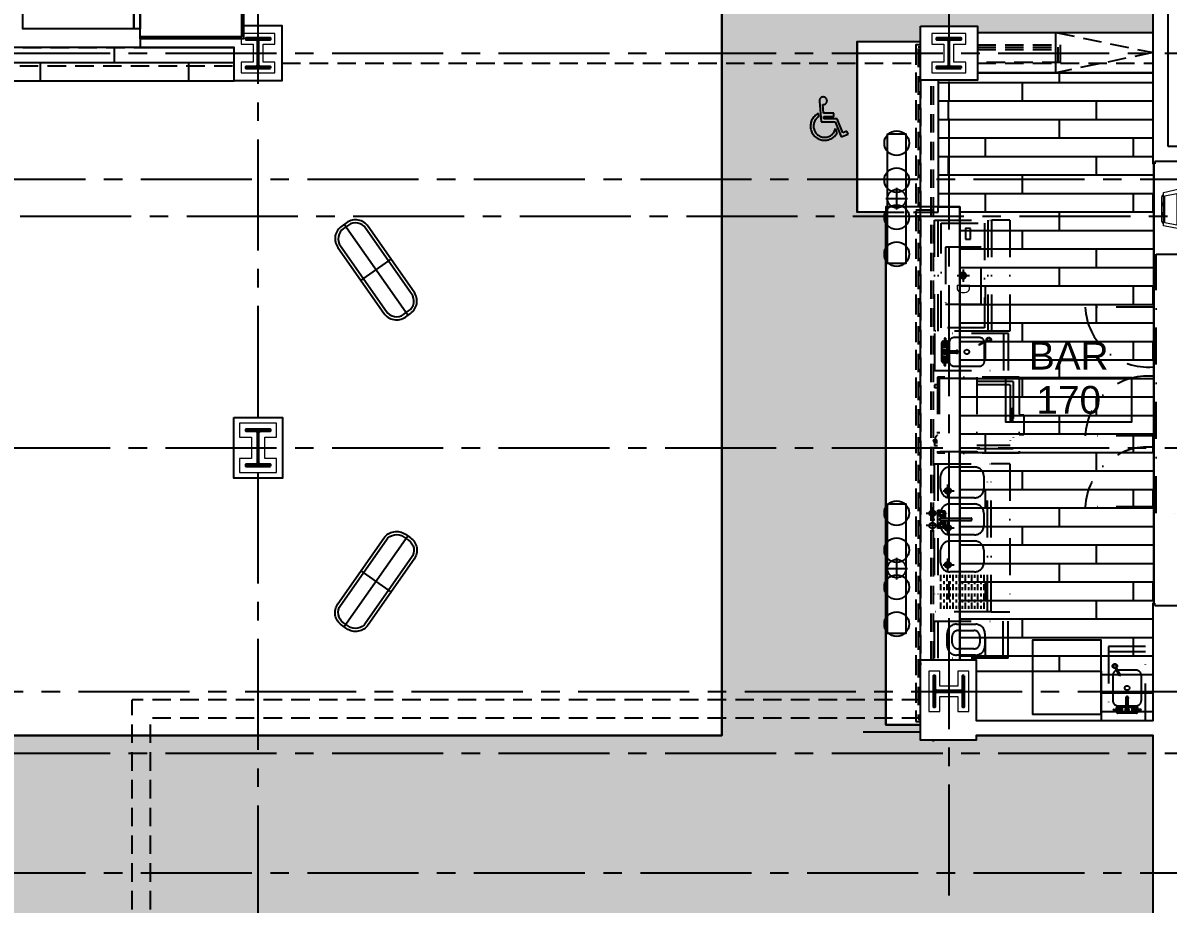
# Model space of a CAD drawing. Header units: inches. Extents: x 5931 to 10048, y 0 to 3185.
# Drawn here: x 8611.8 to 8983.1, y 1173.3 to 1459.1 of the extents above; entities that cross this region are included whole.
import ezdxf
from ezdxf.enums import TextEntityAlignment as Align

# ---------------------------------------------------------------- set-up
doc = ezdxf.new("R2010")
doc.units = ezdxf.units.IN
doc.header["$LTSCALE"] = 48
doc.header["$MEASUREMENT"] = 0
for name, pattern in [('CENTER2', [1.125, 0.75, -0.125, 0.125, -0.125]), ('DASHDOT2', [0.5, 0.25, -0.125, 0, -0.125]), ('HIDDEN', [0.375, 0.25, -0.125]), ('HIDDEN2', [0.1875, 0.125, -0.0625]), ('PHANTOM2', [1.25, 0.625, -0.125, 0.125, -0.125, 0.125, -0.125]), ('x-level-1$0$STYLE_13', [0.83328, 0.41656, -0.41672])]:
    doc.linetypes.add(name, pattern=pattern)
for name, color, linetype in [('_0_Objects', 8, 'Continuous'), ('A-Clng Mtd Light Fixture', 8, 'Continuous'), ('A-Door-Head', 8, 'Continuous'), ('A-Eqpm-NIC', 8, 'DASHDOT2'), ('A-Flor-ADA', 8, 'PHANTOM2'), ('A-Flor-Case', 8, 'Continuous'), ('A-Flor-Case-Full Height', 8, 'Continuous'), ('A-Flor-Case-Hidden', 8, 'HIDDEN2'), ('A-Flor-Pattern', 8, 'Continuous'), ('A-Flor-Soffit', 8, 'HIDDEN2'), ('A-Glaz', 8, 'Continuous'), ('A-Grid(3-32)', 8, 'CENTER2'), ('A-Tag-Rm(3-32)', 8, 'Continuous'), ('A-Wall-Full', 8, 'Continuous'), ('A-Wall-Hatch', 8, 'Continuous')]:
    doc.layers.add(name, color=color, linetype=linetype)
for name, color, linetype, lineweight in [('A-Detl-Hatch', 8, 'Continuous', 18), ('S-Detl-Hatch', 8, 'Continuous', 18), ('S-Detl-Wide', 8, 'Continuous', 35)]:
    doc.layers.add(name, color=color, linetype=linetype, lineweight=lineweight)
doc.styles.add('SIMPLEX', font='SIMPLEX')
doc.styles.get("Standard").update_dxf_attribs({"font": 'arial.ttf'})

# ---------------------------------------------------------------- blocks, each defined once
blk = doc.blocks.new('1ST FLOOR CORE & SHELL')
at = {"layer": 'A-Door-Head'}
blk.add_lwpolyline([(4596.25, -8575.34), (4632.25, -8575.34), (4632.25, -8584.88), (4596.25, -8584.88)], close=True, dxfattribs=at)
at = {"layer": 'A-Glaz'}
blk.add_lwpolyline([(4634.25, -8584.88), (4632.25, -8584.88), (4632.25, -8575.34), (4634.25, -8575.34)], close=True, dxfattribs=at)
at = {"layer": 'A-Wall-Full'}
for p, q in [((4667.87, -8588.12), (4667.87, -8542.87)), ((4634.25, -8588.12), (4634.25, -8574.87)), ((4667.87, -8588.12), (4634.25, -8588.12))]:
    blk.add_line(p, q, dxfattribs=at)
at = {"layer": 'A-Wall-Hatch'}
for q in [(4667.25, -8542.87), (4634.25, -8587.5)]:
    blk.add_line((4667.25, -8587.5), q, dxfattribs=at)
blk = doc.blocks.new('*U9')
at = {"layer": 'A-Detl-Hatch'}
h = blk.add_hatch(dxfattribs=at)
h.set_pattern_fill('ANSI32', color=256, scale=6, style=0)
h.set_pattern_definition([(45, (0, -4.865), (-1.591, 1.591), []), (45, (1.0607, -4.865), (-1.591, 1.591), [])])
edge = h.paths.add_edge_path()
edge.add_line((3.98, -9.73), (3.98, -9.295))
edge.add_line((3.98, -9.295), (0.645, -9.295))
edge.add_arc((0.645, -8.795), 0.5, 180, 270, ccw=False)
edge.add_line((0.145, -8.795), (0.145, -0.935))
edge.add_arc((0.645, -0.935), 0.5, 90, 180, ccw=False)
edge.add_line((0.645, -0.435), (3.98, -0.435))
edge.add_line((3.98, -0.435), (3.98, 0))
edge.add_line((3.98, 0), (-3.98, 0))
edge.add_line((-3.98, 0), (-3.98, -0.435))
edge.add_line((-3.98, -0.435), (-0.645, -0.435))
edge.add_arc((-0.645, -0.935), 0.5, 0, 90, ccw=False)
edge.add_line((-0.145, -0.935), (-0.145, -8.795))
edge.add_arc((-0.645, -8.795), 0.5, -90, 0, ccw=False)
edge.add_line((-0.645, -9.295), (-3.98, -9.295))
edge.add_line((-3.98, -9.295), (-3.98, -9.73))
edge.add_line((-3.98, -9.73), (3.98, -9.73))
at = {"linetype": 'ByBlock'}
blk.add_lwpolyline([(3.98, -9.73), (3.98, -9.295), (0.645, -9.295, -0.4142136), (0.145, -8.795), (0.145, -0.935, -0.4142136), (0.645, -0.435), (3.98, -0.435), (3.98, 0), (-3.98, 0), (-3.98, -0.435), (-0.645, -0.435, -0.4142136), (-0.145, -0.935), (-0.145, -8.795, -0.4142136), (-0.645, -9.295), (-3.98, -9.295), (-3.98, -9.73)], format="xyb", close=True, dxfattribs=at)
blk = doc.blocks.new('W10X33')
at = {"layer": 'S-Detl-Hatch'}
blk.add_lwpolyline([(13773.28, -7309.78), (13773.28, -7306.34), (13769.45, -7306.34), (13769.45, -7300.48), (13773.28, -7300.48), (13773.28, -7297.05), (13762.32, -7297.05), (13762.32, -7300.48), (13766.16, -7300.48), (13766.16, -7306.34), (13762.32, -7306.34), (13762.32, -7309.78)], close=True, dxfattribs=at)
at = {"layer": 'S-Detl-Wide'}
blk.add_blockref('*U9', (13767.8, -7298.55), dxfattribs=at)
blk = doc.blocks.new('*U16')
at = {"layer": 'A-Detl-Hatch'}
h = blk.add_hatch(dxfattribs=at)
h.set_pattern_fill('ANSI32', color=256, scale=6, style=0)
h.set_pattern_definition([(45, (0, -4.99), (-1.591, 1.591), []), (45, (1.0607, -4.99), (-1.591, 1.591), [])])
edge = h.paths.add_edge_path()
edge.add_line((5, -9.98), (5, -9.42))
edge.add_line((5, -9.42), (0.67, -9.42))
edge.add_arc((0.67, -8.92), 0.5, 180, 270, ccw=False)
edge.add_line((0.17, -8.92), (0.17, -1.06))
edge.add_arc((0.67, -1.06), 0.5, 90, 180, ccw=False)
edge.add_line((0.67, -0.56), (5, -0.56))
edge.add_line((5, -0.56), (5, 0))
edge.add_line((5, 0), (-5, 0))
edge.add_line((-5, 0), (-5, -0.56))
edge.add_line((-5, -0.56), (-0.67, -0.56))
edge.add_arc((-0.67, -1.06), 0.5, 0, 90, ccw=False)
edge.add_line((-0.17, -1.06), (-0.17, -8.92))
edge.add_arc((-0.67, -8.92), 0.5, -90, 0, ccw=False)
edge.add_line((-0.67, -9.42), (-5, -9.42))
edge.add_line((-5, -9.42), (-5, -9.98))
edge.add_line((-5, -9.98), (5, -9.98))
at = {"linetype": 'ByBlock'}
blk.add_lwpolyline([(5, -9.98), (5, -9.42), (0.67, -9.42, -0.414214), (0.17, -8.92), (0.17, -1.06, -0.414214), (0.67, -0.56), (5, -0.56), (5, 0), (-5, 0), (-5, -0.56), (-0.67, -0.56, -0.414214), (-0.17, -1.06), (-0.17, -8.92, -0.414214), (-0.67, -9.42), (-5, -9.42), (-5, -9.98)], format="xyb", close=True, dxfattribs=at)
blk = doc.blocks.new('W10x49')
at = {"layer": 'S-Detl-Hatch'}
blk.add_lwpolyline([(14011.1, -7309.78), (14011.1, -7306.22), (14006.27, -7306.22), (14006.27, -7300.36), (14011.1, -7300.36), (14011.1, -7296.8), (13998.1, -7296.8), (13998.1, -7300.36), (14002.93, -7300.36), (14002.93, -7306.22), (13998.1, -7306.22), (13998.1, -7309.78)], close=True, dxfattribs=at)
at = {"layer": 'S-Detl-Wide'}
blk.add_blockref('*U16', (14004.6, -7298.3), dxfattribs=at)
blk = doc.blocks.new('*U15')
at = {"layer": 'A-Detl-Hatch'}
h = blk.add_hatch(dxfattribs=at)
h.set_pattern_fill('ANSI32', color=256, scale=6, style=0)
h.set_pattern_definition([(45, (0, -5.97), (-1.591, 1.591), []), (45, (1.0607, -5.97), (-1.591, 1.591), [])])
edge = h.paths.add_edge_path()
edge.add_line((4.0025, -11.94), (4.0025, -11.425))
edge.add_line((4.0025, -11.425), (0.7475, -11.425))
edge.add_arc((0.7475, -10.825), 0.6, 180, 270, ccw=False)
edge.add_line((0.1475, -10.825), (0.1475, -1.115))
edge.add_arc((0.7475, -1.115), 0.6, 90, 180, ccw=False)
edge.add_line((0.7475, -0.515), (4.0025, -0.515))
edge.add_line((4.0025, -0.515), (4.0025, 0))
edge.add_line((4.0025, 0), (-4.0025, 0))
edge.add_line((-4.0025, 0), (-4.0025, -0.515))
edge.add_line((-4.0025, -0.515), (-0.7475, -0.515))
edge.add_arc((-0.7475, -1.115), 0.6, 0, 90, ccw=False)
edge.add_line((-0.1475, -1.115), (-0.1475, -10.825))
edge.add_arc((-0.7475, -10.825), 0.6, -90, 0, ccw=False)
edge.add_line((-0.7475, -11.425), (-4.0025, -11.425))
edge.add_line((-4.0025, -11.425), (-4.0025, -11.94))
edge.add_line((-4.0025, -11.94), (4.0025, -11.94))
at = {"linetype": 'ByBlock'}
blk.add_lwpolyline([(4.0025, -11.94), (4.0025, -11.425), (0.7475, -11.425, -0.41421356), (0.1475, -10.825), (0.1475, -1.115, -0.41421356), (0.7475, -0.515), (4.0025, -0.515), (4.0025, 0), (-4.0025, 0), (-4.0025, -0.515), (-0.7475, -0.515, -0.41421356), (-0.1475, -1.115), (-0.1475, -10.825, -0.41421356), (-0.7475, -11.425), (-4.0025, -11.425), (-4.0025, -11.94)], format="xyb", close=True, dxfattribs=at)
blk = doc.blocks.new('W12X40')
at = {"layer": 'S-Detl-Hatch'}
blk.add_lwpolyline([(14080.89, -7310.28), (14080.89, -7305.76), (14077.04, -7305.76), (14077.04, -7298.85), (14080.89, -7298.85), (14080.89, -7294.34), (14068.89, -7294.34), (14068.89, -7298.85), (14072.74, -7298.85), (14072.74, -7305.76), (14068.89, -7305.76), (14068.89, -7310.28)], close=True, dxfattribs=at)
at = {"layer": 'S-Detl-Wide'}
blk.add_blockref('*U15', (14074.89, -7296.34), dxfattribs=at)
blk = doc.blocks.new('1ST FLOOR - STRUCTURAL GRID')
at = {"layer": 'A-Grid(3-32)'}
for p, q in [((4672.5, -9520.75), (4672.5, -7426.01)), ((4896.5, -7426.01), (4896.5, -9520.75)), ((2104.5, -8592.75), (5927.38, -8592.75)), ((5912.5, -8633.75), (2120.87, -8633.75)), ((5927.38, -8645.75), (2104.5, -8645.75)), ((2104.5, -8720.75), (5927.38, -8720.75)), ((2130.3, -8799.75), (5901.58, -8799.75)), ((2104.5, -8819.75), (5927.38, -8819.75)), ((5912.5, -8858.75), (2119.31, -8858.75))]:
    blk.add_line(p, q, dxfattribs=at)
for name, p in [('W10X33', (-9095.3, -1289.34)), ('W10X33', (-8871.3, -1289.34)), ('W12X40', (-9402.39, -1418.44))]:
    blk.add_blockref(name, p)
at = {"rotation": 90}
blk.add_blockref('W10x49', (-2406.79, -22804.35), dxfattribs=at)
blk = doc.blocks.new('ADA GUY')
at = {"linetype": 'ByBlock', "lineweight": -2}
for points in [[(-1.72, 8.12), (-1.13, 1.35), (3.38, 1.35), (5.3, -3.49), (7.6, -2.57), (7.23, -1.65), (5.85, -2.2), (4.05, 2.34), (-0.23, 2.34), (-0.3, 3.18), (2.94, 3.18), (2.94, 4.17), (-0.39, 4.17), (-0.63, 6.99, 2.822933)], [(-1.93, 3.04), (-2.03, 4.12, 1.375474), (4.06, -2.15), (3.52, -0.78, -1.496783)]]:
    blk.add_lwpolyline(points, format="xyb", close=True, dxfattribs=at)
blk = doc.blocks.new('Rm Tag')
blk.add_lwpolyline([(-0.2124, 0.0759), (0.2124, 0.0759), (0.2124, -0.0759), (-0.2124, -0.0759)], close=True)
for p in [(0, 0.2858), (0, 0.1493), (0, 0)]:
    blk.add_attdef('XXX', text='', height=0.0938).set_placement(p, align=Align.MIDDLE_CENTER)
blk = doc.blocks.new('KR343RP')
for p, q in [((0, -18.5), (0, 0)), ((48, 0), (0, 0)), ((29.98, 0.58), (25.98, 0.58)), ((27.98, -1.42), (27.98, 2.58)), ((29.98, 0.58), (33.98, 0.58)), ((31.98, 2.58), (31.98, -1.42)), ((48, 0), (48, -18.5)), ((48, -1.19), (0, -1.19)), ((3, -2.06), (1, -2.06)), ((2, -3.06), (1, -3.06)), ((4, -3.06), (3, -3.06)), ((6, -2.06), (4, -2.06)), ((6, -3.06), (5, -3.06)), ((9, -2.06), (7, -2.06)), ((8, -3.06), (7, -3.06)), ((10, -3.06), (9, -3.06)), ((12, -2.06), (10, -2.06)), ((12, -3.06), (11, -3.06)), ((15.28, -2.92), (15.28, -6.42)), ((16, -2.06), (20, -2.06)), ((27, -1.19), (33, -1.19)), ((27.31, -3.26), (27, -1.19)), ((27.04, -1.44), (28.79, -1.44)), ((27.37, -2.28), (27.24, -2.3)), ((27.24, -2.5), (27.24, -2.3)), ((27.37, -2.53), (27.24, -2.5)), ((27.28, -2.92), (27.28, -6.42)), ((27.81, -3.69), (28.01, -3.69)), ((27.99, -1.66), (28.01, -1.53)), ((27.99, -3.14), (28.02, -3.9)), ((28.01, -1.53), (28.22, -1.53)), ((28.24, -3.14), (28.21, -3.9)), ((28.24, -1.66), (28.22, -1.53)), ((28.22, -3.69), (29.63, -3.69)), ((28.79, -1.44), (29.39, -3.08)), ((28.79, -1.44), (28.79, -2.07)), ((28.79, -2.73), (28.79, -3.69)), ((29.39, -3.08), (28.79, -3.69)), ((28.85, -2.28), (28.99, -2.3)), ((28.85, -2.53), (28.99, -2.5)), ((28.99, -2.3), (28.99, -2.5)), ((29.39, -3.08), (29.63, -3.08)), ((29.63, -2.18), (29.63, -11.93)), ((30.38, -2.18), (30.38, -11.93)), ((30.38, -3.08), (30.61, -3.08)), ((30.38, -3.69), (31.76, -3.69)), ((31.21, -1.44), (30.61, -3.08)), ((30.61, -3.08), (31.21, -3.69)), ((31.13, -2.28), (30.99, -2.3)), ((30.99, -2.5), (30.99, -2.3)), ((31.13, -2.53), (30.99, -2.5)), ((32.96, -1.44), (31.21, -1.44)), ((31.21, -1.44), (32.96, -1.44)), ((31.21, -1.44), (31.21, -2.03)), ((31.21, -2.77), (31.21, -3.69)), ((31.74, -1.66), (31.76, -1.53)), ((31.74, -3.14), (31.77, -3.9)), ((31.76, -1.53), (31.97, -1.53)), ((31.99, -3.14), (31.96, -3.9)), ((31.99, -1.66), (31.97, -1.53)), ((31.97, -3.69), (32.19, -3.69)), ((32.6, -2.28), (32.74, -2.3)), ((32.6, -2.53), (32.74, -2.5)), ((32.69, -3.26), (33, -1.19)), ((32.74, -2.3), (32.74, -2.5)), ((39.28, -2.92), (39.28, -6.42)), ((40, -2.06), (44, -2.06)), ((3, -4.06), (1, -4.06)), ((2, -5.06), (1, -5.06)), ((3, -6.06), (1, -6.06)), ((2, -7.06), (1, -7.06)), ((4, -5.06), (3, -5.06)), ((4, -7.06), (3, -7.06)), ((6, -4.06), (4, -4.06)), ((6, -6.06), (4, -6.06)), ((6, -5.06), (5, -5.06)), ((6, -7.06), (5, -7.06)), ((9, -4.06), (7, -4.06)), ((8, -5.06), (7, -5.06)), ((9, -6.06), (7, -6.06)), ((8, -7.06), (7, -7.06)), ((10, -5.06), (9, -5.06)), ((10, -7.06), (9, -7.06)), ((12, -4.06), (10, -4.06)), ((12, -6.06), (10, -6.06)), ((12, -5.06), (11, -5.06)), ((12, -7.06), (11, -7.06)), ((13, -13.06), (13, -5.06)), ((13.28, -4.42), (17.28, -4.42)), ((23, -5.06), (23, -13.06)), ((25, -13.06), (25, -5.06)), ((25.28, -4.42), (29.28, -4.42)), ((28.21, -3.9), (28.02, -3.9)), ((31.96, -3.9), (31.77, -3.9)), ((35, -5.06), (35, -13.06)), ((37, -13.06), (37, -5.06)), ((37.28, -4.42), (41.28, -4.42)), ((47, -5.06), (47, -13.06)), ((3, -8.06), (1, -8.06)), ((2, -9.06), (1, -9.06)), ((3, -10.06), (1, -10.06)), ((2, -11.06), (1, -11.06)), ((4, -9.06), (3, -9.06)), ((4, -11.06), (3, -11.06)), ((6, -8.06), (4, -8.06)), ((6, -10.06), (4, -10.06)), ((6, -9.06), (5, -9.06)), ((6, -11.06), (5, -11.06)), ((9, -8.06), (7, -8.06)), ((8, -9.06), (7, -9.06)), ((9, -10.06), (7, -10.06)), ((8, -11.06), (7, -11.06)), ((10, -9.06), (9, -9.06)), ((10, -11.06), (9, -11.06)), ((12, -8.06), (10, -8.06)), ((12, -10.06), (10, -10.06)), ((12, -9.06), (11, -9.06)), ((12, -11.06), (11, -11.06)), ((3, -12.06), (1, -12.06)), ((2, -13.06), (1, -13.06)), ((3, -14.06), (1, -14.06)), ((4, -13.06), (3, -13.06)), ((6, -12.06), (4, -12.06)), ((6, -14.06), (4, -14.06)), ((6, -13.06), (5, -13.06)), ((9, -12.06), (7, -12.06)), ((8, -13.06), (7, -13.06)), ((9, -14.06), (7, -14.06)), ((10, -13.06), (9, -13.06)), ((12, -12.06), (10, -12.06)), ((12, -14.06), (10, -14.06)), ((12, -13.06), (11, -13.06)), ((29.88, -12.18), (30.13, -12.18)), ((0, -17.31), (48, -17.31)), ((0, -18.5), (48, -18.5)), ((0, -18.5), (0, -24.5)), ((2, -15.06), (1, -15.06)), ((3, -16.06), (1, -16.06)), ((4, -15.06), (3, -15.06)), ((6, -16.06), (4, -16.06)), ((6, -16.06), (4, -16.06)), ((6, -15.06), (5, -15.06)), ((8, -15.06), (7, -15.06)), ((9, -16.06), (7, -16.06)), ((10, -15.06), (9, -15.06)), ((12, -16.06), (10, -16.06)), ((12, -16.06), (10, -16.06)), ((12, -15.06), (11, -15.06)), ((20, -16.06), (16, -16.06)), ((32, -16.06), (28, -16.06)), ((44, -16.06), (40, -16.06)), ((48, -24.5), (48, -18.5)), ((48, -24.5), (0, -24.5))]:
    blk.add_line(p, q)
for centre, radius in [((27.98, 0.58), 1), ((31.98, 0.58), 1), ((15.28, -4.42), 1), ((27.28, -4.42), 1), ((28.11, -2.4), 0.5), ((31.86, -2.4), 0.5), ((39.28, -4.42), 1), ((15.28, -4.42), 0.5), ((27.28, -4.42), 0.5), ((39.28, -4.42), 0.5)]:
    blk.add_circle(centre, radius)
for centre, radius, start, end in [((16, -5.06), 3, 90, 180), ((20, -5.06), 3, 0, 90), ((28, -5.06), 3, 106.4652, 180), ((27.81, -3.19), 0.5, 188.5308, 270), ((28.11, -2.4), 0.75, 99.5941, 170.4059), ((28.11, -2.4), 0.75, 189.5941, 260.4059), ((28.11, -2.4), 0.75, 9.5941, 80.4059), ((28.11, -2.4), 0.75, 279.5941, 350.4059), ((30, -2.18), 0.5, 318.5904, 221.4096), ((30, -2.18), 0.375, 0, 180), ((31.86, -2.4), 0.75, 99.5941, 170.4059), ((31.86, -2.4), 0.75, 189.5941, 260.4059), ((31.86, -2.4), 0.75, 9.5941, 80.4059), ((31.86, -2.4), 0.75, 279.5941, 350.4059), ((32.19, -3.19), 0.5, 270, 351.4692), ((32, -5.06), 3, 0, 73.5348), ((40, -5.06), 3, 90, 180), ((44, -5.06), 3, 0, 90), ((16, -13.06), 3, 180, 270), ((20, -13.06), 3, 270, 0), ((28, -13.06), 3, 180, 270), ((29.88, -11.93), 0.25, 180, 270), ((30.13, -11.93), 0.25, 270, 0), ((32, -13.06), 3, 270, 0), ((40, -13.06), 3, 180, 270), ((44, -13.06), 3, 270, 0)]:
    blk.add_arc(centre, radius, start, end)
blk = doc.blocks.new('TFKY06P')
for p, q in [((2.5, 0), (3.5, 0)), ((2.5, -1), (2.5, 0)), ((3.5, -1), (3.5, 0)), ((20.93, -0.62), (20.83, 0.31)), ((20.84, 0.18), (21.24, 0.22)), ((21.25, 0), (22.25, 0)), ((21.25, 0), (21.25, -1)), ((22.25, 0), (22.25, -1)), ((0, -1), (24.75, -1)), ((0, -27.5), (0, -1)), ((0, -1.5), (24.75, -1.5)), ((0.5, -13.75), (0.5, -1.5)), ((20.88, -0.14), (21.59, -0.07)), ((20.91, -0.46), (21.31, -0.42)), ((24.25, -13.75), (24.25, -1.5)), ((24.75, -27.5), (24.75, -1)), ((0, -13.75), (24.75, -13.75)), ((1.5, -25.5), (1.5, -13.75)), ((2.5, -24.5), (2.5, -13.75)), ((22.25, -24.5), (22.25, -13.75)), ((23.25, -25.5), (23.25, -13.75)), ((1.5, -25.5), (23.25, -25.5)), ((2.5, -24.5), (22.25, -24.5)), ((10.37, -24.75), (14.37, -24.75)), ((10.37, -25.25), (10.37, -24.75)), ((10.37, -25.25), (14.37, -25.25)), ((14.37, -25.25), (14.37, -24.75)), ((0, -27.5), (24.75, -27.5)), ((12.37, -29), (12.37, -27.5)), ((12.37, -29), (18.8, -29)), ((18.8, -29), (18.8, -27.5))]:
    blk.add_line(p, q)
blk.add_lwpolyline([(20.83, 0.31, 0.063324), (20.53, 0.24, 0.07639), (20.31, 0.12, 0.107132), (20.16, -0.06, 0.14755), (20.13, -0.23, 0.14755), (20.2, -0.39, 0.107132), (20.38, -0.54, 0.07639), (20.62, -0.62, 0.063324), (20.93, -0.62, 0.063324)], format="xyb")
blk.add_arc((20.16, -2.06), 1.76, 90.5583, 143.148)
blk = doc.blocks.new('KR1T12P')
for p, q in [((12, 0), (0, 0)), ((0, -24), (0, 0)), ((12, 0), (12, -24)), ((12, -1.6875), (0, -1.6875)), ((1, -16.8125), (1, -10.5625)), ((4, -7.5625), (8, -7.5625)), ((5, -9.1875), (7, -9.1875)), ((11, -10.5625), (11, -16.8125)), ((3, -16.1875), (3, -11.1875)), ((9, -11.1875), (9, -16.1875)), ((7, -18.1875), (5, -18.1875)), ((8, -19.8125), (4, -19.8125)), ((0, -22.8125), (12, -22.8125)), ((0, -24), (12, -24))]:
    blk.add_line(p, q)
for centre, radius, start, end in [((4, -10.5625), 3, 90, 180), ((5, -11.1875), 2, 90, 180), ((7, -11.1875), 2, 0, 90), ((8, -10.5625), 3, 0, 90), ((4, -16.8125), 3, 180, 270), ((5, -16.1875), 2, 180, 270), ((7, -16.1875), 2, 270, 0), ((8, -16.8125), 3, 270, 0)]:
    blk.add_arc(centre, radius, start, end)
blk = doc.blocks.new('B-POS')
at = {"linetype": 'x-level-1$0$STYLE_13', "lineweight": 0}
for p, q in [((-13.75, -4), (-13.75, 4)), ((-13.24, 5.33), (-8.18, 6.54)), ((-13.24, -5.39), (-13.24, 5.33)), ((-12.74, 4.25), (-8.87, 5.01)), ((-12.74, -4.47), (-12.74, 4.25)), ((-8.87, 5.01), (-8.87, -5.23)), ((-8.18, 6.54), (-8.18, -6.46)), ((-7.44, 6.58), (-7.44, -6.47)), ((-6.16, 5.64), (-6.16, -5.61)), ((-6.16, 5.5), (-1.5, 5.5)), ((0, 4), (0, -4)), ((-13.23, 2.59), (-13.74, 0.97)), ((-7.44, 3.21), (-7.31, 3.21)), ((-7.27, 2.64), (-7.43, 2.64)), ((-7.27, 3.21), (-7.27, 2.64)), ((-13.23, -2.67), (-13.74, -0.85)), ((-7.44, -3.42), (-7.22, -3.42)), ((-7.21, -2.81), (-7.43, -2.81)), ((-7.21, -3.42), (-7.21, -2.81)), ((-8.18, -6.46), (-13.24, -5.39)), ((-8.87, -5.23), (-12.74, -4.47)), ((-1.5, -5.5), (-6.16, -5.5))]:
    blk.add_line(p, q, dxfattribs=at)
for centre, radius, start, end in [((-13.1, 4.02), 0.648, 102.4991, 181.6219), ((-7.8, 6.36), 0.421, 30.8404, 154.2006), ((-27.22, 0.04), 21.42, 349.62, 10.38), ((-1.5, 4), 1.5, 0, 90), ((37.86, -0.14), 39.31, 171.86, 187.761), ((-12.87, -3.94), 0.881, 184.1945, 245.3894), ((-7.81, -6.33), 0.399, 200.8859, 339.1141), ((-1.5, -4), 1.5, 270, 0)]:
    blk.add_arc(centre, radius, start, end, dxfattribs=at)
for points in [[(-7.44, 6.59), (-7.47, 6.61), (-7.48, 6.58), (-7.45, 6.51), (-7.42, 6.46), (-7.36, 6.37), (-7.2, 6.17), (-7.03, 6.07), (-6.91, 6.03), (-6.79, 6.01), (-6.67, 6.01), (-6.57, 6.01), (-6.47, 6.01), (-6.39, 5.99), (-6.3, 5.93), (-6.23, 5.78), (-6.19, 5.68), (-6.17, 5.64)], [(-7.44, 6.59), (-7.44, 6.59), (-7.44, 6.59)], [(-6.17, 5.64), (-6.17, 5.64), (-6.17, 5.64)], [(-7.44, -6.49), (-7.47, -6.5), (-7.48, -6.47), (-7.45, -6.39), (-7.41, -6.33), (-7.35, -6.24), (-7.2, -6.06), (-7.04, -6.01), (-6.93, -6.02), (-6.82, -6.05), (-6.71, -6.09), (-6.61, -6.12), (-6.51, -6.13), (-6.43, -6.11), (-6.33, -6.02), (-6.26, -5.84), (-6.21, -5.69), (-6.18, -5.57), (-6.16, -5.55), (-6.16, -5.59)], [(-7.43, -6.48), (-7.43, -6.48), (-7.44, -6.49)], [(-6.16, -5.59), (-6.16, -5.59), (-6.16, -5.59)]]:
    blk.add_open_spline(points, degree=2, dxfattribs=at)
blk = doc.blocks.new('B-UC REF')
for p, q in [((-24, 0), (-24, 84)), ((-24, 84), (0, 84)), ((0, 84), (0, 0)), ((0, 81.5), (1, 81.5)), ((0, 80.5), (1, 80.5)), ((0.38, 78.82), (1.31, 78.92)), ((0.54, 78.84), (0.58, 78.44)), ((0.86, 78.87), (0.93, 78.16)), ((1, 81.5), (1, 80.5)), ((1.18, 78.91), (1.22, 78.51)), ((-25, 66.78), (-47, 66.78)), ((-25, 25.04), (-47, 25.04)), ((-25, 2), (-47, 2)), ((0, 0), (-24, 0)), ((1, 3.5), (0, 3.5)), ((1, 2.5), (0, 2.5)), ((1, 3.5), (1, 2.5))]:
    blk.add_line(p, q)
for centre, radius, start, end in [((-1.06, 79.59), 1.76, 0.5583, 53.148), ((1.58, 78.95), 1.21, 171.4524, 185.9458), ((1.21, 79), 0.832, 153.9791, 171.4524), ((0.96, 79.12), 0.562, 129.5196, 153.9791), ((0.8, 79.32), 0.302, 95.9458, 129.5196), ((0.8, 79.32), 0.302, 62.372, 95.9458), ((0.68, 79.09), 0.562, 37.9125, 62.372), ((0.46, 78.93), 0.832, 20.4392, 37.9125), ((0.11, 78.79), 1.21, 5.9458, 20.4392), ((-26.65, 67.72), 20.37, 182.6424, 274.58), ((-26.65, 24.1), 20.37, 85.42, 177.3576), ((-26.63, 1.06), 20.37, 85.42, 177.3576)]:
    blk.add_arc(centre, radius, start, end)
blk = doc.blocks.new('B-SINK')
for p, q in [((0, 6), (0, -6)), ((24, 6), (0, 6)), ((3.3, 4.43), (3.18, 2.13)), ((3.4, 4.53), (3.48, 4.53)), ((3.58, 4.43), (3.71, 2.13)), ((14.64, 4.63), (6.39, 4.63)), ((14.46, 2.42, 71), (16.94, 3.72, 71)), ((22.38, 6), (22.38, -6)), ((24, -6), (24, 6)), ((2.38, -3), (2.38, 3)), ((2.71, -3), (2.71, 3)), ((2.84, 3.46), (3.25, 3.46)), ((2.84, 3.46), (3.25, 3.46)), ((2.84, 3.13), (3.23, 3.13)), ((2.87, 2.4), (3.24, 1.96)), ((3.44, 0.33), (7.3, 0.33)), ((3.64, 3.46), (4.04, 3.46)), ((3.64, 3.46), (4.04, 3.46)), ((3.65, 3.13), (4.04, 3.13)), ((4.02, 2.4), (3.65, 1.96)), ((4.18, 0.33), (4.18, 3)), ((4.51, 0.33), (4.51, 3)), ((4.76, 3.01), (4.76, 0.33)), ((14.57, 2.18, 71), (14.46, 2.42, 71)), ((17.07, 3.5, 71), (14.57, 2.18, 71)), ((16.26, -2.99), (16.26, 3.01)), ((2.84, -3.13), (3.23, -3.13)), ((2.84, -3.46), (3.25, -3.46)), ((2.84, -3.46), (3.25, -3.46)), ((2.87, -2.4), (3.24, -1.96)), ((3.3, -4.43), (3.18, -2.13)), ((3.44, -0.33), (7.3, -0.33)), ((3.58, -4.43), (3.71, -2.13)), ((3.64, -3.46), (4.04, -3.46)), ((3.64, -3.46), (4.04, -3.46)), ((4.02, -2.4), (3.65, -1.96)), ((3.65, -3.13), (4.04, -3.13)), ((4.18, -3), (4.18, -0.33)), ((4.51, -3), (4.51, -0.33)), ((4.76, -0.33), (4.76, -2.99)), ((0, -6), (24, -6)), ((3.4, -4.53), (3.48, -4.53)), ((6.39, -4.62), (14.64, -4.62))]:
    blk.add_line(p, q)
for centre, radius in [((17.64, 3.98), 0.75), ((17.64, 3.98), 0.5), ((3.44, 2.13), 0.233), ((10.51, 0.01), 0.75), ((3.44, -2.13), 0.233)]:
    blk.add_circle(centre, radius)
for centre, radius, start, end in [((3.4, 4.43), 0.0999, 90, 176.8202), ((3.48, 4.43), 0.0999, 3.1798, 90), ((6.39, 3.01), 1.62, 90, 180), ((14.64, 3.01), 1.62, 12.0214, 90), ((2.84, 3), 0.466, 90, 180), ((2.84, 3), 0.133, 90, 180), ((3.44, 2.13), 0.632, 111.6803, 68.3197), ((3.44, 0), 0.632, 31.7569, 328.2431), ((3.44, 0), 0.333, 90, 270), ((3.44, 2.13), 0.266, 173.6403, 6.3597), ((4.04, 3), 0.466, 0, 90), ((4.04, 3), 0.133, 0, 90), ((7.3, 0), 0.433, 230.2849, 129.7151), ((7.3, 0), 0.333, 270, 90), ((14.64, 3.01), 1.62, 0, 2.2709), ((2.84, -3), 0.466, 180, 270), ((2.84, -3), 0.133, 180, 270), ((3.44, -2.13), 0.632, 291.6803, 248.3197), ((3.44, -2.13), 0.266, 353.6403, 186.3597), ((4.04, -3), 0.466, 270, 0), ((4.04, -3), 0.133, 270, 0), ((6.39, -2.99), 1.62, 180, 270), ((14.64, -2.99), 1.62, 270, 0), ((3.4, -4.43), 0.0999, 183.1798, 270), ((3.48, -4.43), 0.0999, 270, 356.8202)]:
    blk.add_arc(centre, radius, start, end)
blk = doc.blocks.new('KR38367P')
for p, q in [((0, 0), (0, -18.5)), ((36, 0), (0, 0)), ((36, -18.5), (36, 0)), ((36, -1.1875), (0, -1.1875)), ((1, -2.1875), (1, -16.3125)), ((35, -2.1875), (1, -2.1875)), ((8.75, -3.625), (27.25, -3.625)), ((8.75, -15.125), (8.75, -3.625)), ((27.25, -3.625), (27.25, -15.125)), ((35, -16.3125), (35, -2.1875)), ((18, -7.375), (18, -11.375)), ((16, -9.375), (20, -9.375)), ((0, -17.3125), (36, -17.3125)), ((0, -18.5), (36, -18.5)), ((1, -16.3125), (35, -16.3125)), ((27.25, -15.125), (8.75, -15.125))]:
    blk.add_line(p, q)
for radius in [1, 0.5]:
    blk.add_circle((18, -9.375), radius)
at = {"style": 'SIMPLEX'}
blk.add_text('D', height=4, rotation=360, dxfattribs=at).set_placement((20.4629, -11.375))
blk = doc.blocks.new('B-D BOARD')
for p, q in [((24.5, 18), (18.5, 18)), ((24.5, 18), (24.5, -18)), ((1.14, -13.45), (1.13, -18)), ((24.5, -18), (18.5, -18))]:
    blk.add_line(p, q)
blk.add_lwpolyline([(11.71, 11.79), (11.72, 15.3), (10.14, 15.31), (10.13, 11.79)], close=True)
at = {"xscale": -1, "rotation": 89.99999999996658}
blk.add_blockref('KR38367P', (0, 18), dxfattribs=at)
blk = doc.blocks.new('floor pattern 1st floor')
at = {"layer": 'A-Flor-Pattern'}
h = blk.add_hatch(dxfattribs=at)
h.set_pattern_fill('WOODS_BOARD_WIDE', color=256, scale=3, pattern_type=2)
h.set_pattern_definition([(0, (2343, 1229.155), (0, 6), []), (90, (2343, 1229.155), (-12, 12), [6, -42]), (90, (2367, 1235.155), (-12, 12), [6, -42])])
edge = h.paths.add_edge_path(flags=16)
edge.add_line((2149.55, 1020.63), (2161.55, 1020.63))
edge.add_ellipse((2161.55, 1015.63), major_axis=(-3.54, -3.54), ratio=1, start_angle=135, end_angle=225, ccw=False)
edge.add_line((2166.55, 1015.63), (2166.55, 984.63))
edge.add_ellipse((2161.55, 984.63), major_axis=(3.54, -3.54), ratio=1, start_angle=315, end_angle=405, ccw=False)
edge.add_line((2161.55, 979.63), (2156.55, 979.63))
edge.add_line((2156.55, 979.63), (2156.55, 955.63))
edge.add_line((2156.55, 955.63), (2147.55, 955.63))
edge.add_line((2147.55, 955.63), (2126.55, 955.63))
edge.add_line((2126.55, 955.63), (2126.55, 995.43))
edge.add_line((2126.55, 995.43), (2126.55, 1010.63))
edge.add_line((2126.55, 1010.63), (2144.55, 1010.63))
edge.add_line((2144.55, 1010.63), (2144.55, 1015.63))
edge.add_ellipse((2148.74, 1016.43), major_axis=(3.19, 3.19), ratio=0.85373, start_angle=38.5071, end_angle=141.4929, ccw=False)
edge = h.paths.add_edge_path(flags=16)
edge.add_ellipse((2192.35, 952.43), major_axis=(-3.19, 3.19), ratio=0.855373, start_angle=218.4535, end_angle=321.5465, ccw=False)
edge.add_line((2196.55, 951.63), (2196.53, 920.27))
edge.add_ellipse((2191.55, 920.63), major_axis=(-3.54, -3.54), ratio=1, start_angle=45, end_angle=130.7903, ccw=False)
edge.add_line((2191.55, 915.63), (2186.71, 915.63))
edge.add_line((2186.71, 915.63), (2186.55, 891.63))
edge.add_line((2186.55, 891.63), (2177.55, 891.63))
edge.add_line((2177.55, 891.63), (2156.55, 891.63))
edge.add_line((2156.55, 891.63), (2156.55, 931.43))
edge.add_line((2156.55, 931.43), (2156.55, 946.63))
edge.add_line((2156.55, 946.63), (2174.55, 946.63))
edge.add_line((2174.55, 946.63), (2174.55, 951.63))
edge.add_ellipse((2179.55, 951.63), major_axis=(3.54, -3.54), ratio=1, start_angle=135, end_angle=225, ccw=False)
edge.add_line((2179.55, 956.63), (2191.55, 956.63))
edge = h.paths.add_edge_path(flags=16)
edge.add_ellipse((2066.4, 1141.28), major_axis=(0, 0.0156), ratio=1, start_angle=270, end_angle=337.7307)
edge.add_line((2066.41, 1141.3), (2066.41, 1141.29))
edge.add_line((2066.41, 1141.29), (2066.41, 1140.75))
edge.add_line((2066.41, 1140.75), (2066.4, 1140.75))
edge.add_line((2066.4, 1140.75), (2066.4, 1140.71))
edge.add_line((2066.4, 1140.71), (2049.13, 1140.71))
edge.add_line((2049.13, 1140.71), (2045.1, 1140.71))
edge.add_line((2045.1, 1140.71), (2032.76, 1140.71))
edge.add_line((2032.76, 1140.71), (2030.38, 1140.71))
edge.add_line((2030.38, 1140.71), (2028, 1140.71))
edge.add_line((2028, 1140.71), (2028, 1140.75))
edge.add_line((2028, 1140.75), (2028, 1140.75))
edge.add_line((2028, 1140.75), (2028, 1141.29))
edge.add_line((2028, 1141.29), (2028, 1141.3))
edge.add_ellipse((2028, 1141.28), major_axis=(0, 0.0156), ratio=1, start_angle=22.2693, end_angle=90)
edge.add_line((2027.99, 1141.28), (2027.99, 1140.71))
edge.add_line((2027.99, 1140.71), (2027.95, 1140.71))
edge.add_line((2027.95, 1140.71), (2027.95, 1141.28))
edge.add_line((2027.95, 1141.28), (2027.95, 1141.29))
edge.add_ellipse((2028, 1141.29), major_axis=(0.0455, 0), ratio=1, start_angle=90, end_angle=180, ccw=False)
edge.add_line((2028, 1141.33), (2028, 1141.33))
edge.add_line((2028, 1141.33), (2028, 1141.33))
edge.add_line((2028, 1141.33), (2033.88, 1141.33))
edge.add_line((2033.88, 1141.33), (2033.88, 1141.91))
edge.add_ellipse((2033.93, 1141.91), major_axis=(0.0515, 0), ratio=1, start_angle=90, end_angle=180, ccw=False)
edge.add_line((2033.93, 1141.96), (2036.13, 1141.96))
edge.add_line((2036.13, 1141.96), (2036.13, 1145.93))
edge.add_ellipse((2037.88, 1152.71), major_axis=(7, 0), ratio=1, start_angle=180, end_angle=255.5225, ccw=False)
edge.add_ellipse((2037.88, 1152.71), major_axis=(7, 0), ratio=1, start_angle=0, end_angle=180, ccw=False)
edge.add_ellipse((2037.88, 1152.71), major_axis=(7, 0), ratio=1, start_angle=284.4775, end_angle=360, ccw=False)
edge.add_line((2039.63, 1145.93), (2039.63, 1141.96))
edge.add_line((2039.63, 1141.96), (2041.83, 1141.96))
edge.add_ellipse((2041.83, 1141.91), major_axis=(0.0515, 0), ratio=1, start_angle=360, end_angle=450, ccw=False)
edge.add_line((2041.88, 1141.91), (2041.88, 1141.33))
edge.add_line((2041.88, 1141.33), (2052.58, 1141.33))
edge.add_line((2052.58, 1141.33), (2052.58, 1141.91))
edge.add_ellipse((2052.63, 1141.91), major_axis=(0.0515, 0), ratio=1, start_angle=90, end_angle=180, ccw=False)
edge.add_line((2052.63, 1141.96), (2054.83, 1141.96))
edge.add_line((2054.83, 1141.96), (2054.83, 1145.93))
edge.add_ellipse((2056.58, 1152.71), major_axis=(7, 0), ratio=1, start_angle=180, end_angle=255.5225, ccw=False)
edge.add_ellipse((2056.58, 1152.71), major_axis=(7, 0), ratio=1, start_angle=0, end_angle=180, ccw=False)
edge.add_ellipse((2056.58, 1152.71), major_axis=(7, 0), ratio=1, start_angle=284.4775, end_angle=360, ccw=False)
edge.add_line((2058.33, 1145.93), (2058.33, 1141.96))
edge.add_line((2058.33, 1141.96), (2060.52, 1141.96))
edge.add_ellipse((2060.52, 1141.91), major_axis=(0.0515, 0), ratio=1, start_angle=360, end_angle=450, ccw=False)
edge.add_line((2060.58, 1141.91), (2060.58, 1141.33))
edge.add_line((2060.58, 1141.33), (2066.4, 1141.33))
edge.add_line((2066.4, 1141.33), (2066.41, 1141.33))
edge.add_line((2066.41, 1141.33), (2066.41, 1141.33))
edge.add_ellipse((2066.41, 1141.29), major_axis=(0.0455, 0), ratio=1, start_angle=360, end_angle=450, ccw=False)
edge.add_line((2066.45, 1141.29), (2066.45, 1141.28))
edge.add_line((2066.45, 1141.28), (2066.45, 1140.71))
edge.add_line((2066.45, 1140.71), (2066.42, 1140.71))
edge.add_line((2066.42, 1140.71), (2066.42, 1141.28))
edge = h.paths.add_edge_path(flags=16)
edge.add_ellipse((2444.83, 1074.38), major_axis=(-118.23, -0.04), ratio=0.670803, start_angle=0, end_angle=360)
h.paths.add_polyline_path([(2248.8, 1035.5), (2231.2, 1035.5), (2231.2, 1051.02), (2248.8, 1051.02)], flags=16)
h.paths.add_polyline_path([(2082.3, 971.08), (2080.55, 971.08), (2080.55, 1020.63), (2082.3, 1020.63)], flags=16)
h.paths.add_polyline_path([(2176.17, 1088.71), (2128.17, 1088.71), (2128.17, 1056.71), (2176.17, 1056.71)], flags=16)
h.paths.add_polyline_path([(2082.8, 1013.35), (2084.55, 1013.35), (2084.55, 889.63), (2082.8, 889.63)], flags=16)
h.paths.add_polyline_path([(2647.16, 890.63), (2647.91, 890.63), (2647.91, 885.01), (2647.16, 885.01)], flags=17)
h.paths.add_polyline_path([(2904.95, 1517.5), (2903.2, 1517.5), (2903.2, 1603.94), (2838.38, 1603.94), (2838.38, 1227.95), (2473.75, 1227.95), (2473.75, 1224.79), (2343.75, 1224.79), (2343.75, 1227.95), (2248.3, 1227.95), (2248.3, 1213.63), (2077.63, 1213.63), (2077.63, 1355.13), (2019.63, 1355.13), (2019.63, 1232.01), (2025.81, 1232.01), (2025.81, 1213.63), (2006.19, 1213.63), (2006.19, 1226.76), (1903.62, 1226.76), (1903.62, 1213.63), (1889.75, 1213.63), (1889.75, 1212.88), (1884.25, 1212.88), (1884.25, 1252.76), (1889.75, 1252.76), (1889.75, 1252.01), (1902, 1252.01), (1902, 1420.01), (1885.75, 1420.01), (1885.75, 1438.01), (1751.63, 1438.01), (1751.63, 1252.76), (1758.31, 1252.76), (1758.31, 1212.88), (1756.81, 1212.88), (1756.81, 1173.26), (1347.75, 1173.26), (1347.75, 1179.26), (1414.74, 1179.26), (1414.74, 1233.51), (1410.74, 1233.51), (1410.74, 1240.25), (1356.74, 1240.25), (1356.74, 1233.51), (1269.13, 1233.51), (1269.13, 1173.26), (980.46, 1173.26), (980.46, 1209.21), (835.81, 1209.21), (835.81, 1173.26), (707.38, 1173.26), (707.38, 1113.26), (1275.75, 1113.26), (1275.75, 1101.26), (1347.75, 1101.26), (1347.75, 1113.26), (1800.63, 1113.26), (1800.63, 1077.26), (1858.63, 1077.26), (1858.63, 1113.26), (1885.75, 1113.26), (1885.75, 1158.46), (2017.2, 1158.46), (2017.2, 1140.71), (2077.2, 1140.71), (2077.2, 1158.46), (2176.17, 1158.46), (2176.17, 1129.58), (2082.08, 1129.58), (2082.08, 1127.46), (2027.09, 1127.46), (2027.09, 1061.46), (2086.8, 1061.46), (2086.8, 1056.58), (2024.71, 1056.58), (2024.71, 987.13), (2072.8, 987.13), (2072.8, 1017.73), (2080.05, 1017.73), (2080.05, 890.63), (2059.81, 890.63), (2059.81, 885.01), (2386, 885.01), (2386.02, 985.89), (2427.01, 985.89), (2427.01, 986.51), (2501.03, 986.51), (2501.03, 985.89), (2542.02, 985.89), (2542.02, 885.01), (2647.16, 885.01), (2647.16, 1054.51), (2790.91, 1054.51), (2790.91, 1108.51), (2664.93, 1108.51), (2664.93, 1114.51), (2881.96, 1114.51), (2881.96, 1158.63), (2917.96, 1158.63), (2917.96, 1114.51), (2978.21, 1114.51), (2978.21, 1227.95), (2920.86, 1227.95), (2920.86, 1226.45), (2902.77, 1226.45), (2902.77, 1231.7), (2891.52, 1231.7), (2891.52, 1397.64), (2882.27, 1397.64), (2882.27, 1453.06), (2891.52, 1453.06), (2902.77, 1453.06), (2902.77, 1458), (2921.23, 1458), (2921.23, 1455.93), (2978.21, 1455.93), (2978.21, 1516.53), (2962.2, 1516.53), (2962.2, 1517.5)])
h = blk.add_hatch(dxfattribs=at)
h.set_pattern_fill('WOODS_BOARD_WIDE', color=256, scale=3, pattern_type=2)
h.set_pattern_definition([(0, (2473.493, 1440.2), (0, 6), []), (90, (2473.493, 1440.2), (-12, 12), [6, -42]), (90, (2497.493, 1446.2), (-12, 12), [6, -42])])
edge = h.paths.add_edge_path()
edge.add_line((2473.81, 1440.26), (2680.27, 1440.26))
edge.add_line((2680.27, 1440.26), (2680.27, 1451.13))
edge.add_line((2680.27, 1451.13), (2649.75, 1451.13))
edge.add_line((2649.75, 1451.13), (2648.6, 1451.13))
edge.add_line((2648.6, 1451.13), (2473.49, 1451.13))
edge.add_line((2473.49, 1451.13), (2473.49, 1440.26))
h = blk.add_hatch(dxfattribs=at)
h.set_pattern_fill('WOODS_BOARD_WIDE', color=256, scale=3, pattern_type=2)
h.set_pattern_definition([(0, (3055.871, 1523.7323), (0, 6), []), (90, (3055.871, 1523.732), (-12, 12), [6, -42]), (90, (3079.871, 1529.732), (-12, 12), [6, -42])])
h.paths.add_polyline_path([(2908.52, 1440.52), (2908.52, 1399.39), (2915.52, 1399.39), (2915.52, 1252.51), (2920.86, 1252.51), (2920.86, 1248.76), (2961.38, 1248.76), (2961.38, 1232.83), (2978.21, 1232.83), (2978.21, 1442.89), (2921.23, 1442.89), (2921.23, 1440.52)])
h = blk.add_hatch(dxfattribs=at)
h.set_pattern_fill('WOODS_BOARD_WIDE', color=256, scale=3, pattern_type=2)
h.set_pattern_definition([(0, (2978.2036, 1271.764), (0, 6), []), (90, (2978.204, 1271.764), (-12, 12), [6, -42]), (90, (3002.204, 1277.764), (-12, 12), [6, -42])])
h.paths.add_polyline_path([(2978.46, 1413.32), (2978.21, 1413.32), (2978.21, 1270.82), (2978.46, 1270.82)])
h = blk.add_hatch(dxfattribs=at)
h.set_pattern_fill('WOODS_BOARD_WIDE', color=256, scale=3, pattern_type=2)
h.set_pattern_definition([(0, (2343, 1229.155), (0, 6), []), (90, (2343, 1229.155), (-12, 12), [6, -42]), (90, (2367, 1235.155), (-12, 12), [6, -42])])
h.paths.add_polyline_path([(2891.52, 1231.7), (2891.52, 1233.51), (2884.21, 1233.51), (2884.21, 1225.96), (2912, 1225.96), (2912, 1226.45), (2902.77, 1226.45), (2902.77, 1231.7)])
for p, q in [((2838.38, 1227.95, 0.01), (2838.38, 1516.53, 0.01)), ((2473.75, 1227.95), (2838.38, 1227.95, 0.01))]:
    blk.add_line(p, q, dxfattribs=at)
for points in [[(2929.38, 1576.5), (2929.38, 1576.5), (2903.2, 1576.5), (2903.2, 1603.94), (2838.38, 1603.94), (2838.38, 1227.95), (2473.75, 1227.95), (2473.75, 1224.79), (2444, 1224.79), (2444, 1224.79), (2372.75, 1224.79)], [(2891.56, 1397.64), (2882.27, 1397.64), (2882.27, 1453), (2891.52, 1453)], [(2473.49, 1440.26), (2680.27, 1440.26), (2680.27, 1451.13), (2649.75, 1451.13), (2649.75, 1451.13), (2473.49, 1451.13)], [(2978.21, 1270.82), (2978.46, 1270.82), (2978.46, 1413.32), (2978.21, 1413.32), (2978.21, 1442.89), (2921.23, 1442.89), (2921.23, 1440.52), (2908.52, 1440.52), (2908.52, 1399.39), (2915.52, 1399.39)], [(2647.16, 890.63), (2647.16, 1054.51), (2790.91, 1054.51), (2790.91, 1108.51), (2664.93, 1108.51), (2664.93, 1114.51), (2881.96, 1114.51), (2881.96, 1158.63), (2917.96, 1158.63), (2917.96, 1114.51), (2978.21, 1114.51), (2978.21, 1227.95), (2920.86, 1227.96), (2920.86, 1226.45), (2902.77, 1226.45), (2902.77, 1231.45), (2891.52, 1231.45), (2891.52, 1397.64)], [(2915.52, 1399.39), (2915.52, 1252.51), (2920.86, 1252.51), (2920.86, 1248.76), (2961.38, 1248.76), (2961.38, 1232.83), (2978.21, 1232.83), (2978.21, 1270.82)]]:
    blk.add_lwpolyline(points, dxfattribs=at)
blk = doc.blocks.new('decorative ceiling light')
for p, q in [((-7, 0), (7, 0)), ((0, -7), (0, 7))]:
    blk.add_line(p, q)
blk.add_circle((0, 0), 6)

msp = doc.modelspace()

# ---------------------------------------------------------------- linework, layer by layer
at = {"layer": 'A-Clng Mtd Light Fixture'}
for p, q in [((8736.57, 1364.23), (8715.93, 1393.72)), ((8721.34, 1375.54), (8731.16, 1382.42)), ((8736.57, 1292.63), (8715.93, 1263.14)), ((8721.34, 1281.33), (8731.16, 1274.44))]:
    msp.add_line(p, q, dxfattribs=at)
for points in [[(8892.07, 1423.07), (8898.07, 1423.07), (8898.07, 1381.07), (8892.07, 1381.07)], [(8892.07, 1303.07), (8898.07, 1303.07), (8898.07, 1261.07), (8892.07, 1261.07)]]:
    msp.add_lwpolyline(points, close=True, dxfattribs=at)
for points in [[(8738.62, 1371.77), (8723.71, 1393.07, 0.414214), (8716.74, 1394.3), (8715.11, 1393.15, 0.414214), (8713.88, 1386.18), (8728.79, 1364.89, 0.414214), (8735.76, 1363.66), (8737.39, 1364.81, 0.414214)], [(8737.8, 1371.2), (8722.89, 1392.49, 0.414214), (8717.32, 1393.48), (8715.68, 1392.33, 0.414214), (8714.7, 1386.76), (8729.61, 1365.46, 0.414214), (8735.18, 1364.48), (8736.82, 1365.63, 0.414214)], [(8738.62, 1285.09), (8723.71, 1263.79, -0.414214), (8716.74, 1262.57), (8715.11, 1263.71, -0.414214), (8713.88, 1270.68), (8728.79, 1291.97, -0.414214), (8735.76, 1293.2), (8737.39, 1292.06, -0.414214)], [(8737.8, 1285.66), (8722.89, 1264.37, -0.414214), (8717.32, 1263.38), (8715.68, 1264.53, -0.414214), (8714.7, 1270.1), (8729.61, 1291.4, -0.414214), (8735.18, 1292.38), (8736.82, 1291.24, -0.414214)]]:
    msp.add_lwpolyline(points, format="xyb", close=True, dxfattribs=at)
for centre in [(8895.07, 1420.07), (8895.07, 1408.07), (8895.07, 1396.07), (8895.07, 1384.07), (8895.07, 1300.07), (8895.07, 1288.07), (8895.07, 1276.07), (8895.07, 1264.07)]:
    msp.add_circle(centre, 4, dxfattribs=at)
at = {"layer": 'A-Flor-Case'}
for p, q in [((8921.23, 1455.93), (8978.21, 1455.93)), ((8946.71, 1442.89), (8946.71, 1455.93)), ((8882.27, 1453), (8882.27, 1397.64)), ((8882.27, 1453), (8902.77, 1453)), ((8921.23, 1442.89), (8978.21, 1442.89)), ((8978.46, 1413.32), (8978.46, 1270.82)), ((8920.87, 1248.76), (8961.38, 1248.76)), ((8961.38, 1248.76), (8961.38, 1232.83))]:
    msp.add_line(p, q, dxfattribs=at)
for points in [[(8908.52, 1440.64), (8908.52, 1399.39)], [(8891.52, 1397.64), (8882.27, 1397.64)], [(8915.52, 1252.51), (8915.52, 1399.39), (8891.52, 1399.39), (8891.52, 1231.45), (8902.77, 1231.45)]]:
    msp.add_lwpolyline(points, dxfattribs=at)
at = {"layer": 'A-Flor-Case-Hidden'}
for p, q in [((8901.27, 1452), (8901.27, 1232.45)), ((8901.27, 1452), (8902.77, 1452)), ((8901.27, 1452), (8902.77, 1452)), ((8921.23, 1451.93), (8948.21, 1451.93)), ((8948.21, 1446.18), (8948.21, 1451.93)), ((8901.27, 1451.5), (8901.27, 1232.95)), ((8902.02, 1451.25), (8902.77, 1451.25)), ((8902.02, 1450.75), (8902.02, 1233.7)), ((8921.23, 1451.18), (8947.46, 1451.18)), ((8921.23, 1450.43), (8946.71, 1450.43)), ((8946.71, 1446.18), (8946.71, 1450.43)), ((8947.46, 1446.18), (8947.46, 1451.18)), ((8948.21, 1446.18), (8921.31, 1446.18)), ((8948.21, 1446.18), (8921.31, 1446.18)), ((8946.63, 1442.89), (8921.23, 1442.89)), ((8902.77, 1440.52), (8902.77, 1250.88)), ((8906.27, 1440.52), (8902.77, 1440.52)), ((8902.77, 1250.88), (8902.77, 1440.52)), ((8906.27, 1252.51), (8906.27, 1440.52)), ((8907.02, 1252.51), (8907.02, 1440.52)), ((8902.02, 1233.2), (8902.77, 1233.2)), ((8901.26, 1232.45), (8902.77, 1232.45)), ((8901.27, 1232.45), (8902.77, 1232.45))]:
    msp.add_line(p, q, dxfattribs=at)
for points in [[(8946.71, 1455.93), (8978.21, 1449.41), (8946.71, 1442.89)], [(8891.52, 1397.64), (8907.02, 1397.64)], [(8901.27, 1398.39), (8907.02, 1398.39)], [(8906.27, 1397.64), (8908.52, 1397.64), (8908.52, 1399.39)]]:
    msp.add_lwpolyline(points, dxfattribs=at)
at = {"layer": 'A-Flor-Soffit'}
for p, q in [((8485.75, 1451.13), (8649.75, 1451.13)), ((8475.74, 1445.13), (8680.27, 1445.13)), ((8695.73, 1445.97), (8902.77, 1445.97)), ((8921.23, 1445.97), (8978.21, 1445.97)), ((8497, 1440.26), (8680.27, 1440.26)), ((8902.77, 1239.51), (8647.16, 1239.51)), ((8647.16, 1054.51), (8647.16, 1239.51))]:
    msp.add_line(p, q, dxfattribs=at)
at = {"layer": 'A-Flor-Soffit', "linetype": 'HIDDEN2'}
for p in [(8902.77, 1233.51), (8653.16, 1054.51)]:
    msp.add_line(p, (8653.16, 1233.51), dxfattribs=at)
at = {"layer": 'A-Wall-Full'}
for p, q in [((8978.21, 1413.32), (8978.21, 1477.53)), ((8983.08, 1418.95), (8983.08, 1477.53)), ((8649.75, 1453.88), (8649.75, 1451.13)), ((8649.75, 1451.13), (8680.27, 1451.13)), ((9055.87, 1418.95), (8983.08, 1418.95)), ((8978.83, 1413.32), (8978.21, 1413.32)), ((9014.21, 1414.07), (8978.83, 1414.07)), ((8978.83, 1414.07), (8978.83, 1413.32)), ((8978.21, 1232.83), (8978.21, 1270.82)), ((8978.83, 1270.82), (8978.21, 1270.82)), ((8978.83, 1270.07), (8978.83, 1270.82)), ((8978.83, 1270.07), (9014.21, 1270.07)), ((8920.87, 1227.95), (8978.21, 1227.95)), ((8978.21, 1173.26), (8978.21, 1227.95))]:
    msp.add_line(p, q, dxfattribs=at)
for points in [[(8683.38, 1458.18), (8695.73, 1458.18), (8695.73, 1440.26), (8680.27, 1440.26), (8680.27, 1451.13)], [(8920.87, 1227.95), (8920.87, 1226.45), (8902.77, 1226.45), (8902.77, 1252.51), (8920.87, 1252.51), (8920.87, 1232.83), (8978.21, 1232.83)]]:
    msp.add_lwpolyline(points, dxfattribs=at)
for points in [[(8902.77, 1458), (8921.23, 1458), (8921.23, 1440.52), (8902.77, 1440.52)], [(8680.13, 1331.13), (8695.88, 1331.13), (8695.88, 1311.38), (8680.13, 1311.38)]]:
    msp.add_lwpolyline(points, close=True, dxfattribs=at)
at = {"layer": 'Defpoints'}
msp.add_lwpolyline([(8961.38, 1234.83), (8961.38, 1258.83), (8939.06, 1258.83), (8939.06, 1234.83)], close=True, dxfattribs=at)

# ---------------------------------------------------------------- block references
at = {"layer": '_0_Objects', "linetype": 'HIDDEN'}
msp.add_blockref('1ST FLOOR - STRUCTURAL GRID', (4015.5, 10042.01), dxfattribs=at)
at = {"layer": '_0_Objects'}
msp.add_blockref('1ST FLOOR CORE & SHELL', (4015.5, 10042.01), dxfattribs=at)
at = {"layer": 'A-Clng Mtd Light Fixture', "xscale": 0.5, "yscale": 0.5, "zscale": 0.5}
for p in [(8895.07, 1402.07), (8895.07, 1282.07)]:
    msp.add_blockref('decorative ceiling light', p, dxfattribs=at)
at = {"layer": 'A-Eqpm-NIC'}
for name, p in [('B-POS', (8994.81, 1398.68)), ('B-D BOARD', (8907.29, 1377.12)), ('B-UC REF', (9003.21, 1300.07)), ('B-SINK', (8907.3, 1352.35))]:
    msp.add_blockref(name, p, dxfattribs=at)
at = {"layer": 'A-Eqpm-NIC', "xscale": -1, "rotation": 90}
msp.add_blockref('TFKY06P', (8907.34, 1344.21), dxfattribs=at)
at = {"layer": 'A-Eqpm-NIC'}
for name, p, rotation in [('KR343RP', (8907.26, 1268.03), 90), ('KR1T12P', (8931.26, 1265), 269.9231681827339), ('B-SINK', (8969.79, 1232.83), 90)]:
    msp.add_blockref(name, p, dxfattribs=dict(at, rotation=rotation))
at = {"layer": 'A-Flor-ADA'}
msp.add_blockref('ADA GUY', (8871.72, 1425.57), dxfattribs=at)
at = {"layer": 'A-Flor-Case-Full Height'}
msp.add_blockref('floor pattern 1st floor', (6000, 0), dxfattribs=at)
at = {"layer": 'A-Tag-Rm(3-32)'}
ref = msp.add_blockref('Rm Tag', (8950.87, 1336.8), dxfattribs=dict(at, xscale=96, yscale=96, zscale=96))
ref.add_attrib('XXX', 'BAR', dxfattribs={"layer": '0', "height": 9}).set_placement((8950.87, 1351.13), align=Align.MIDDLE_CENTER)
ref.add_attrib('XXX', '170', dxfattribs={"layer": '0', "height": 9}).set_placement((8950.87, 1336.8), align=Align.MIDDLE_CENTER)

doc.saveas('drawing.dxf')
